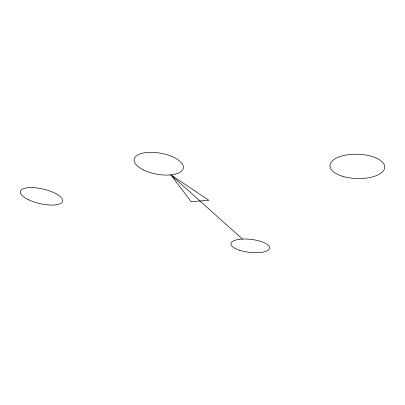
<?xml version="1.0" encoding="UTF-8"?>
<svg xmlns="http://www.w3.org/2000/svg" width="405" height="405" viewBox="0 0 405 405"><rect width="100%" height="100%" fill="white"/><g stroke="black" fill="none" stroke-linecap="round" stroke-linejoin="round"><path stroke-width="0.61" d="M170.839 174.879L208.858 200.273L191.201 201.68L170.839 174.879L242.458 239.051M143.441 169.938A24.953 10.677 10.2 0 0 183.121 168.829A24.953 10.677 10.2 0 0 149.703 152.32A24.953 10.677 10.2 0 0 143.441 169.938M239.775 250.305A19.445 6.515 6.5 0 0 269.614 248.154A19.445 6.515 6.5 0 0 241.527 239.142A19.445 6.515 6.5 0 0 239.775 250.305M342.23 176.185A27.393 12.155 1.7 0 0 384.699 167.802A27.393 12.155 1.7 0 0 345.176 155.231A27.393 12.155 1.7 0 0 342.23 176.185M28.669 199.832A21.683 7.457 13 0 0 62.471 201.528A21.683 7.457 13 0 0 33.185 187.636A21.683 7.457 13 0 0 28.669 199.832"/></g></svg>
